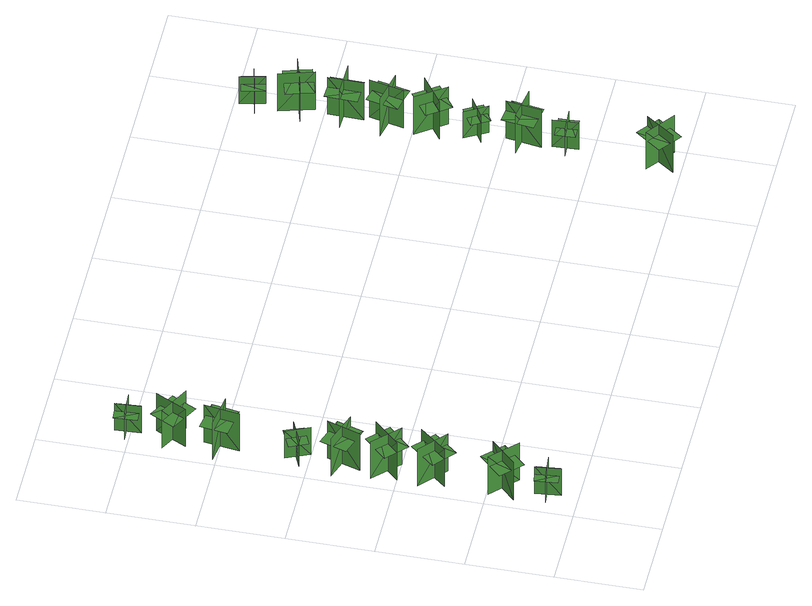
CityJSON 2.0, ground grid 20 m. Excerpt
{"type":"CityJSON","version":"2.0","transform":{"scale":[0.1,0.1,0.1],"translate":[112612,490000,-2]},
"CityObjects":{
"tree1":{"type":"SolitaryVegetationObject","geometry":[{"type":"MultiSurface","lod":"1","boundaries":[[[0,1,2]],[[0,2,3]],[[4,5,6]],[[4,6,7]],[[8,9,10]],[[8,10,11]],[[8,12,13]],[[8,13,9]]]}]},
"tree2":{"type":"SolitaryVegetationObject","geometry":[{"type":"MultiSurface","lod":"1","boundaries":[[[14,15,16]],[[14,16,17]],[[18,19,20]],[[18,20,21]],[[22,23,24]],[[22,24,25]],[[22,26,27]],[[22,27,23]]]}]},
"tree3":{"type":"SolitaryVegetationObject","geometry":[{"type":"MultiSurface","lod":"1","boundaries":[[[28,29,30]],[[28,30,31]],[[32,33,34]],[[32,34,35]],[[36,37,38]],[[36,38,39]],[[36,40,41]],[[36,41,37]]]}]},
"tree4":{"type":"SolitaryVegetationObject","geometry":[{"type":"MultiSurface","lod":"1","boundaries":[[[42,43,44]],[[42,44,45]],[[46,47,48]],[[46,48,49]],[[50,51,52]],[[50,52,53]],[[50,54,55]],[[50,55,51]]]}]},
"tree5":{"type":"SolitaryVegetationObject","geometry":[{"type":"MultiSurface","lod":"1","boundaries":[[[56,57,58]],[[56,58,59]],[[60,61,62]],[[60,62,63]],[[64,65,66]],[[64,66,67]],[[64,68,69]],[[64,69,65]]]}]},
"tree6":{"type":"SolitaryVegetationObject","geometry":[{"type":"MultiSurface","lod":"1","boundaries":[[[70,71,72]],[[70,72,73]],[[74,75,76]],[[74,76,77]],[[78,79,80]],[[78,80,81]],[[78,82,83]],[[78,83,79]]]}]},
"tree7":{"type":"SolitaryVegetationObject","geometry":[{"type":"MultiSurface","lod":"1","boundaries":[[[84,85,86]],[[84,86,87]],[[88,89,90]],[[88,90,91]],[[92,93,94]],[[92,94,95]],[[92,96,97]],[[92,97,93]]]}]},
"tree8":{"type":"SolitaryVegetationObject","geometry":[{"type":"MultiSurface","lod":"1","boundaries":[[[98,99,100]],[[98,100,101]],[[102,103,104]],[[102,104,105]],[[106,107,108]],[[106,108,109]],[[106,110,111]],[[106,111,107]]]}]},
"tree9":{"type":"SolitaryVegetationObject","geometry":[{"type":"MultiSurface","lod":"1","boundaries":[[[112,113,114]],[[112,114,115]],[[116,117,118]],[[116,118,119]],[[120,121,122]],[[120,122,123]],[[120,124,125]],[[120,125,121]]]}]},
"tree10":{"type":"SolitaryVegetationObject","geometry":[{"type":"MultiSurface","lod":"1","boundaries":[[[126,127,128]],[[126,128,129]],[[130,131,132]],[[130,132,133]],[[134,135,136]],[[134,136,137]],[[134,138,139]],[[134,139,135]]]}]},
"tree11":{"type":"SolitaryVegetationObject","geometry":[{"type":"MultiSurface","lod":"1","boundaries":[[[140,141,142]],[[140,142,143]],[[144,145,146]],[[144,146,147]],[[148,149,150]],[[148,150,151]],[[148,152,153]],[[148,153,149]]]}]},
"tree12":{"type":"SolitaryVegetationObject","geometry":[{"type":"MultiSurface","lod":"1","boundaries":[[[154,155,156]],[[154,156,157]],[[158,159,160]],[[158,160,161]],[[162,163,164]],[[162,164,165]],[[162,166,167]],[[162,167,163]]]}]},
"tree13":{"type":"SolitaryVegetationObject","geometry":[{"type":"MultiSurface","lod":"1","boundaries":[[[168,169,170]],[[168,170,171]],[[172,173,174]],[[172,174,175]],[[176,177,178]],[[176,178,179]],[[176,180,181]],[[176,181,177]]]}]},
"tree14":{"type":"SolitaryVegetationObject","geometry":[{"type":"MultiSurface","lod":"1","boundaries":[[[182,183,184]],[[182,184,185]],[[186,187,188]],[[186,188,189]],[[190,191,192]],[[190,192,193]],[[190,194,195]],[[190,195,191]]]}]},
"tree15":{"type":"SolitaryVegetationObject","geometry":[{"type":"MultiSurface","lod":"1","boundaries":[[[196,197,198]],[[196,198,199]],[[200,201,202]],[[200,202,203]],[[204,205,206]],[[204,206,207]],[[204,208,209]],[[204,209,205]]]}]},
"tree16":{"type":"SolitaryVegetationObject","geometry":[{"type":"MultiSurface","lod":"1","boundaries":[[[210,211,212]],[[210,212,213]],[[214,215,216]],[[214,216,217]],[[218,219,220]],[[218,220,221]],[[218,222,223]],[[218,223,219]]]}]},
"tree17":{"type":"SolitaryVegetationObject","geometry":[{"type":"MultiSurface","lod":"1","boundaries":[[[224,225,226]],[[224,226,227]],[[228,229,230]],[[228,230,231]],[[232,233,234]],[[232,234,235]],[[232,236,237]],[[232,237,233]]]}]},
"tree18":{"type":"SolitaryVegetationObject","geometry":[{"type":"MultiSurface","lod":"1","boundaries":[[[238,239,240]],[[238,240,241]],[[242,243,244]],[[242,244,245]],[[246,247,248]],[[246,248,249]],[[246,250,251]],[[246,251,247]]]}]}
},
"vertices":[
[60,39,8],[54,98,8],[54,98,87],[60,39,87],[90,75,8],[31,69,8],[31,69,87],[90,75,87],[60,44,66],[54,98,66],[31,95,66],[37,42,66],[83,46,66],[78,100,66],
[27,139,6],[85,198,6],[85,198,116],[27,139,116],[92,140,6],[33,198,6],[33,198,116],[92,140,116],[32,144,87],[85,198,87],[62,221,87],[9,167,87],[55,121,87],[108,175,87],
[91,358,7],[37,295,7],[37,295,116],[91,358,116],[26,353,7],[88,298,7],[88,298,116],[26,353,116],[87,352,88],[37,295,88],[61,274,88],[111,331,88],[62,374,88],[12,317,88],
[93,460,7],[36,401,7],[36,401,116],[93,460,116],[28,459,7],[87,401,7],[87,401,116],[28,459,116],[89,455,88],[36,401,88],[59,379,88],[112,433,88],[65,478,88],[12,424,88],
[19,545,7],[98,518,7],[98,518,116],[19,545,116],[49,486,7],[75,564,7],[75,564,116],[49,486,116],[26,542,88],[98,518,88],[108,549,88],[37,573,88],[16,511,88],[87,487,88],
[33,619,8],[87,643,8],[87,643,87],[33,619,87],[77,602,8],[53,656,8],[53,656,87],[77,602,87],[38,621,66],[87,643,66],[78,664,66],[28,642,66],[47,600,66],[96,621,66],
[18,809,6],[100,797,6],[100,797,115],[18,809,115],[58,757,6],[70,839,6],[70,839,115],[58,757,115],[25,808,87],[100,797,87],[105,829,87],[30,840,87],[21,776,87],[95,765,87],
[104,886,7],[31,924,7],[31,924,117],[104,886,117],[84,948,7],[46,875,7],[46,875,117],[84,948,117],[98,889,88],[31,924,88],[16,895,88],[83,860,88],[113,918,88],[46,953,88],
[67,978,9],[64,1037,9],[64,1037,87],[67,978,87],[98,1013,9],[39,1010,9],[39,1010,87],[98,1013,87],[66,983,67],[64,1037,67],[40,1036,67],[43,982,67],[90,984,67],[87,1038,67],
[1133,18,7],[1182,85,7],[1182,85,116],[1133,18,116],[1197,28,7],[1131,78,7],[1131,78,116],[1197,28,116],[1137,24,88],[1182,85,88],[1156,104,88],[1111,44,88],[1163,5,88],[1208,65,88],
[1193,262,9],[1134,259,9],[1134,259,87],[1193,262,87],[1158,293,9],[1161,234,9],[1161,234,87],[1158,293,87],[1188,261,67],[1134,259,67],[1135,236,67],[1189,238,67],[1187,285,67],[1133,282,67],
[1153,315,7],[1166,397,7],[1166,397,117],[1153,315,117],[1206,354,7],[1124,367,7],[1124,367,117],[1206,354,117],[1154,322,89],[1166,397,89],[1134,402,89],[1122,327,89],[1186,317,89],[1198,391,89],
[1189,477,9],[1138,447,9],[1138,447,87],[1189,477,87],[1144,489,9],[1174,437,9],[1174,437,87],[1144,489,87],[1185,474,67],[1138,447,67],[1150,427,67],[1197,454,67],[1173,495,67],[1126,468,67],
[1199,586,9],[1131,538,9],[1131,538,119],[1199,586,119],[1134,597,9],[1182,529,9],[1182,529,119],[1134,597,119],[1193,582,90],[1131,538,90],[1150,512,90],[1212,555,90],[1174,609,90],[1112,565,90],
[1172,703,6],[1153,623,6],[1153,623,116],[1172,703,116],[1116,668,6],[1197,650,6],[1197,650,116],[1116,668,116],[1170,696,88],[1153,623,88],[1185,615,88],[1202,689,88],[1138,704,88],[1121,630,88],
[1160,713,6],[1162,795,6],[1162,795,115],[1160,713,115],[1207,758,6],[1125,760,6],[1125,760,115],[1207,758,115],[1161,720,87],[1162,795,87],[1130,796,87],[1128,720,87],[1193,719,87],[1195,795,87],
[1206,871,6],[1127,849,6],[1127,849,116],[1206,871,116],[1149,903,6],[1172,823,6],[1172,823,116],[1149,903,116],[1200,869,88],[1127,849,88],[1136,817,88],[1209,838,88],[1191,901,88],[1118,880,88],
[1155,991,7],[1167,933,7],[1167,933,85],[1155,991,85],[1130,951,7],[1187,964,7],[1187,964,85],[1130,951,85],[1156,986,65],[1167,933,65],[1190,938,65],[1179,991,65],[1133,981,65],[1145,928,65]
]}
